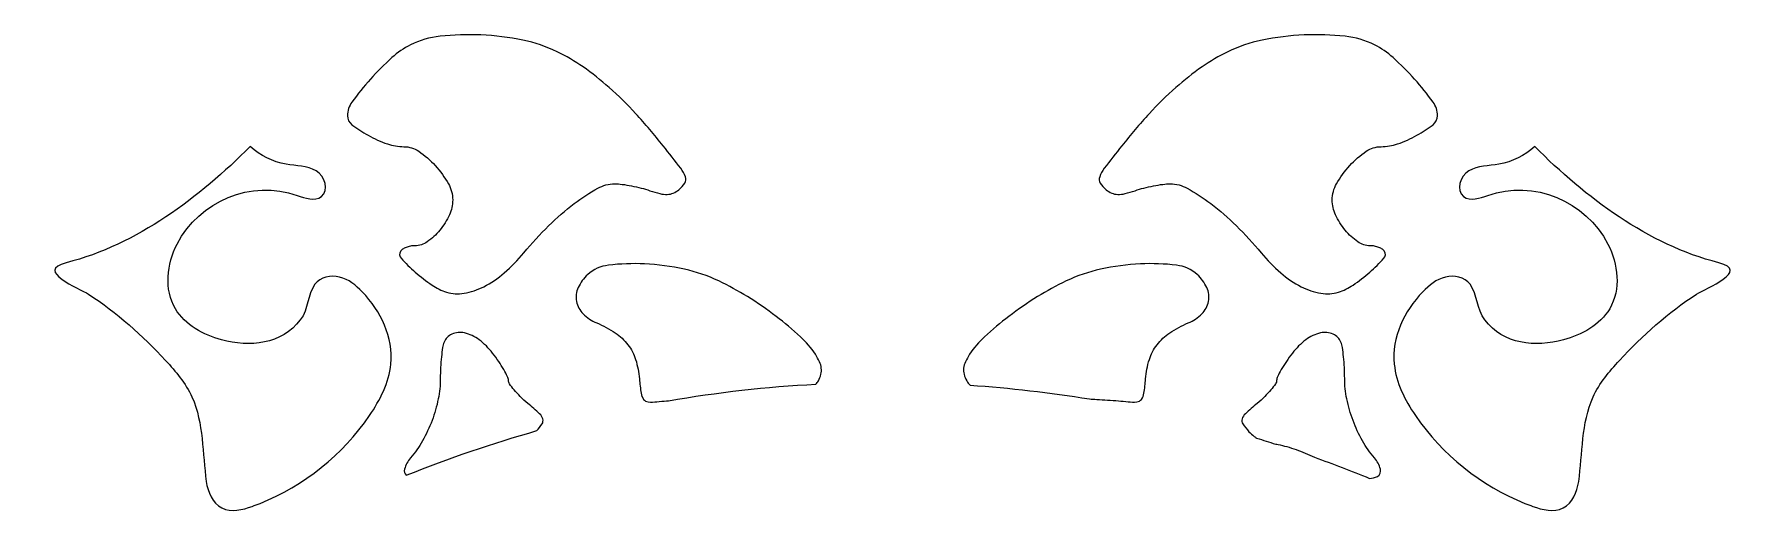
# Model space of a CAD drawing. Header units: millimetres. Extents: x 416 to 874, y -1963 to 60.
# Drawn here: x 554.4 to 735.5, y -1445.4 to -1395 of the extents above; entities that cross this region are included whole.
import ezdxf

# ---------------------------------------------------------------- set-up
doc = ezdxf.new("R2010")
doc.units = ezdxf.units.MM
doc.header["$MEASUREMENT"] = 0
doc.layers.add('Layer 1', color=7, linetype='Continuous')

msp = doc.modelspace()

# ---------------------------------------------------------------- linework, layer by layer
at = {"layer": 'Layer 1', "lineweight": 0}
for points, knots in [([(608.65, -1415.19), (607.73, -1416.1), (606.86, -1417.05), (606.04, -1418.04), (605.41, -1418.81), (604.71, -1419.51), (603.96, -1420.16), (603.3, -1420.73), (602.58, -1421.22), (601.8, -1421.62), (601.15, -1421.95), (600.45, -1422.19), (599.73, -1422.31), (599.11, -1422.42), (598.48, -1422.38), (597.88, -1422.19), (597.34, -1422.02), (596.82, -1421.77), (596.35, -1421.45), (595.73, -1421.03), (595.14, -1420.57), (594.58, -1420.08), (594.05, -1419.61), (593.56, -1419.13), (593.09, -1418.61), (592.9, -1418.42), (592.88, -1418.12), (593.02, -1417.89), (593.07, -1417.8), (593.15, -1417.72), (593.24, -1417.66), (593.36, -1417.58), (593.48, -1417.52), (593.62, -1417.47), (593.76, -1417.41), (593.91, -1417.37), (594.07, -1417.34), (594.22, -1417.31), (594.38, -1417.3), (594.54, -1417.3), (595, -1417.3), (595.46, -1417.15), (595.84, -1416.89), (596.34, -1416.54), (596.79, -1416.13), (597.17, -1415.66), (597.58, -1415.16), (597.92, -1414.62), (598.19, -1414.04), (598.41, -1413.55), (598.53, -1413.01), (598.53, -1412.47), (598.53, -1411.87), (598.37, -1411.28), (598.08, -1410.76), (597.69, -1410.08), (597.23, -1409.44), (596.69, -1408.85), (596.17, -1408.28), (595.58, -1407.77), (594.94, -1407.34), (594.48, -1407.02), (593.94, -1406.85), (593.38, -1406.85), (592.79, -1406.85), (592.2, -1406.75), (591.64, -1406.56), (590.94, -1406.31), (590.26, -1406.01), (589.61, -1405.65), (589.01, -1405.32), (588.44, -1404.95), (587.89, -1404.53), (587.6, -1404.3), (587.43, -1403.95), (587.43, -1403.58), (587.43, -1403.06), (587.6, -1402.56), (587.9, -1402.14), (588.51, -1401.31), (589.16, -1400.51), (589.85, -1399.74), (590.56, -1398.93), (591.32, -1398.17), (592.12, -1397.45), (592.71, -1396.92), (593.37, -1396.47), (594.08, -1396.12), (595.05, -1395.63), (596.1, -1395.32), (597.19, -1395.21), (598.62, -1395.05), (600.06, -1395.01), (601.49, -1395.07), (602.99, -1395.14), (604.47, -1395.33), (605.94, -1395.63), (607.19, -1395.88), (608.4, -1396.29), (609.54, -1396.84), (610.5, -1397.3), (611.41, -1397.84), (612.28, -1398.44), (613.24, -1399.11), (614.16, -1399.84), (615.03, -1400.61), (616.02, -1401.48), (616.96, -1402.4), (617.84, -1403.37), (618.85, -1404.47), (619.82, -1405.6), (620.74, -1406.76), (621.37, -1407.55), (621.98, -1408.34), (622.59, -1409.13), (622.8, -1409.41), (622.96, -1409.71), (623.08, -1410.04), (623.15, -1410.25), (623.13, -1410.49), (623.01, -1410.68), (622.84, -1410.95), (622.64, -1411.19), (622.39, -1411.39), (622.22, -1411.54), (622.02, -1411.66), (621.8, -1411.74), (621.6, -1411.83), (621.39, -1411.87), (621.17, -1411.88), (620.91, -1411.89), (620.65, -1411.86), (620.4, -1411.8), (620.04, -1411.71), (619.68, -1411.61), (619.34, -1411.49), (619.04, -1411.38), (618.73, -1411.29), (618.42, -1411.21), (618.08, -1411.12), (617.74, -1411.05), (617.39, -1410.98), (617.07, -1410.92), (616.74, -1410.86), (616.41, -1410.82), (616.15, -1410.78), (615.89, -1410.77), (615.63, -1410.77), (615, -1410.77), (614.38, -1410.93), (613.83, -1411.23), (612.97, -1411.72), (612.14, -1412.25), (611.36, -1412.85), (610.41, -1413.57), (609.5, -1414.35), (608.65, -1415.19)], [0, 0, 0, 0, 1, 1, 1, 2, 2, 2, 3, 3, 3, 4, 4, 4, 5, 5, 5, 6, 6, 6, 7, 7, 7, 8, 8, 8, 9, 9, 9, 10, 10, 10, 11, 11, 11, 12, 12, 12, 13, 13, 13, 14, 14, 14, 15, 15, 15, 16, 16, 16, 17, 17, 17, 18, 18, 18, 19, 19, 19, 20, 20, 20, 21, 21, 21, 22, 22, 22, 23, 23, 23, 24, 24, 24, 25, 25, 25, 26, 26, 26, 27, 27, 27, 28, 28, 28, 29, 29, 29, 30, 30, 30, 31, 31, 31, 32, 32, 32, 33, 33, 33, 34, 34, 34, 35, 35, 35, 36, 36, 36, 37, 37, 37, 38, 38, 38, 39, 39, 39, 40, 40, 40, 41, 41, 41, 42, 42, 42, 43, 43, 43, 44, 44, 44, 45, 45, 45, 46, 46, 46, 47, 47, 47, 48, 48, 48, 49, 49, 49, 50, 50, 50, 51, 51, 51, 52, 52, 52, 52]), ([(696.78, -1418.61), (696.31, -1419.13), (695.81, -1419.61), (695.29, -1420.08), (694.73, -1420.57), (694.14, -1421.03), (693.52, -1421.45), (693.04, -1421.77), (692.52, -1422.02), (691.98, -1422.19), (691.38, -1422.38), (690.75, -1422.42), (690.14, -1422.31), (689.41, -1422.19), (688.71, -1421.95), (688.06, -1421.62), (687.28, -1421.22), (686.56, -1420.73), (685.9, -1420.16), (685.15, -1419.51), (684.46, -1418.81), (683.83, -1418.04), (683, -1417.05), (682.13, -1416.1), (681.21, -1415.19), (680.36, -1414.35), (679.46, -1413.57), (678.51, -1412.85), (677.72, -1412.25), (676.89, -1411.72), (676.03, -1411.23), (675.48, -1410.93), (674.86, -1410.77), (674.23, -1410.77), (673.97, -1410.77), (673.71, -1410.78), (673.46, -1410.82), (673.13, -1410.86), (672.8, -1410.92), (672.47, -1410.98), (672.12, -1411.05), (671.78, -1411.12), (671.44, -1411.21), (671.13, -1411.29), (670.83, -1411.38), (670.53, -1411.49), (670.18, -1411.61), (669.83, -1411.71), (669.47, -1411.8), (669.21, -1411.86), (668.95, -1411.89), (668.69, -1411.88), (668.47, -1411.87), (668.26, -1411.83), (668.06, -1411.74), (667.85, -1411.66), (667.65, -1411.54), (667.47, -1411.39), (667.23, -1411.19), (667.02, -1410.95), (666.85, -1410.68), (666.73, -1410.49), (666.71, -1410.25), (666.79, -1410.04), (666.9, -1409.71), (667.07, -1409.41), (667.27, -1409.13), (667.88, -1408.34), (668.5, -1407.55), (669.12, -1406.76), (670.05, -1405.6), (671.01, -1404.47), (672.02, -1403.37), (672.91, -1402.4), (673.85, -1401.48), (674.83, -1400.61), (675.71, -1399.84), (676.63, -1399.11), (677.59, -1398.44), (678.45, -1397.84), (679.37, -1397.3), (680.32, -1396.84), (681.46, -1396.29), (682.67, -1395.88), (683.92, -1395.63), (685.39, -1395.33), (686.88, -1395.14), (688.37, -1395.07), (689.81, -1395.01), (691.25, -1395.05), (692.68, -1395.21), (693.76, -1395.32), (694.81, -1395.63), (695.79, -1396.12), (696.5, -1396.47), (697.15, -1396.92), (697.74, -1397.45), (698.54, -1398.17), (699.3, -1398.93), (700.02, -1399.74), (700.7, -1400.51), (701.35, -1401.31), (701.96, -1402.14), (702.27, -1402.56), (702.43, -1403.06), (702.43, -1403.58), (702.43, -1403.95), (702.26, -1404.3), (701.97, -1404.53), (701.43, -1404.95), (700.85, -1405.32), (700.25, -1405.65), (699.6, -1406.01), (698.92, -1406.31), (698.22, -1406.56), (697.66, -1406.75), (697.07, -1406.85), (696.48, -1406.85), (695.92, -1406.85), (695.38, -1407.02), (694.92, -1407.34), (694.28, -1407.77), (693.69, -1408.28), (693.17, -1408.85), (692.64, -1409.44), (692.17, -1410.08), (691.78, -1410.76), (691.49, -1411.28), (691.33, -1411.87), (691.33, -1412.47), (691.33, -1413.01), (691.45, -1413.55), (691.68, -1414.04), (691.94, -1414.62), (692.28, -1415.16), (692.69, -1415.66), (693.08, -1416.13), (693.53, -1416.54), (694.03, -1416.89), (694.41, -1417.15), (694.86, -1417.3), (695.33, -1417.3), (695.48, -1417.3), (695.64, -1417.31), (695.79, -1417.34), (695.95, -1417.37), (696.1, -1417.41), (696.25, -1417.47), (696.38, -1417.52), (696.5, -1417.58), (696.62, -1417.66), (696.71, -1417.72), (696.79, -1417.8), (696.85, -1417.89), (696.99, -1418.12), (696.96, -1418.42), (696.78, -1418.61)], [0, 0, 0, 0, 1, 1, 1, 2, 2, 2, 3, 3, 3, 4, 4, 4, 5, 5, 5, 6, 6, 6, 7, 7, 7, 8, 8, 8, 9, 9, 9, 10, 10, 10, 11, 11, 11, 12, 12, 12, 13, 13, 13, 14, 14, 14, 15, 15, 15, 16, 16, 16, 17, 17, 17, 18, 18, 18, 19, 19, 19, 20, 20, 20, 21, 21, 21, 22, 22, 22, 23, 23, 23, 24, 24, 24, 25, 25, 25, 26, 26, 26, 27, 27, 27, 28, 28, 28, 29, 29, 29, 30, 30, 30, 31, 31, 31, 32, 32, 32, 33, 33, 33, 34, 34, 34, 35, 35, 35, 36, 36, 36, 37, 37, 37, 38, 38, 38, 39, 39, 39, 40, 40, 40, 41, 41, 41, 42, 42, 42, 43, 43, 43, 44, 44, 44, 45, 45, 45, 46, 46, 46, 47, 47, 47, 48, 48, 48, 49, 49, 49, 50, 50, 50, 51, 51, 51, 52, 52, 52, 52]), ([(592, -1429.78), (591.8, -1431.75), (590.86, -1433.57), (589.75, -1435.2), (586.93, -1439.34), (582.85, -1442.6), (578.2, -1444.46), (577.93, -1444.56), (577.66, -1444.67), (577.38, -1444.77), (576.35, -1445.14), (575.16, -1445.44), (574.17, -1444.94), (573.17, -1444.44), (572.69, -1443.26), (572.53, -1442.15), (572.11, -1439.21), (572.27, -1436.01), (571.02, -1433.24), (570.36, -1431.79), (569.31, -1430.55), (568.23, -1429.39), (565.82, -1426.81), (563.09, -1424.3), (560.11, -1422.41), (559.07, -1421.76), (554.39, -1419.94), (557.76, -1419.09), (565.22, -1417.19), (571.81, -1412.19), (577.17, -1406.83), (578.22, -1407.79), (579.55, -1408.45), (580.95, -1408.7), (582.02, -1408.88), (583.17, -1408.85), (584.11, -1409.41), (585.05, -1409.96), (585.53, -1411.45), (584.67, -1412.11), (583.97, -1412.65), (582.97, -1412.28), (582.13, -1411.98), (577.3, -1410.28), (571.79, -1412.58), (569.45, -1417.12), (568.37, -1419.24), (568.06, -1421.9), (569.27, -1423.94), (570.29, -1425.67), (572.22, -1426.68), (574.15, -1427.21), (577.09, -1428.04), (580.47, -1427.69), (582.45, -1425.12), (583.33, -1423.97), (583.19, -1422.47), (584, -1421.36), (584.56, -1420.58), (585.67, -1420.35), (586.6, -1420.59), (587.54, -1420.83), (588.32, -1421.47), (588.99, -1422.16), (590.96, -1424.18), (592.27, -1426.97), (592, -1429.78)], [0, 0, 0, 0, 1, 1, 1, 2, 2, 2, 3, 3, 3, 4, 4, 4, 5, 5, 5, 6, 6, 6, 7, 7, 7, 8, 8, 8, 9, 9, 9, 10, 10, 10, 11, 11, 11, 12, 12, 12, 13, 13, 13, 14, 14, 14, 15, 15, 15, 16, 16, 16, 17, 17, 17, 18, 18, 18, 19, 19, 19, 20, 20, 20, 21, 21, 21, 22, 22, 22, 22]), ([(712.48, -1444.77), (712.21, -1444.67), (711.93, -1444.56), (711.66, -1444.46), (707.02, -1442.6), (702.94, -1439.34), (700.11, -1435.2), (699, -1433.57), (698.06, -1431.75), (697.87, -1429.78), (697.59, -1426.97), (698.91, -1424.18), (700.87, -1422.16), (701.55, -1421.47), (702.33, -1420.83), (703.26, -1420.59), (704.19, -1420.35), (705.3, -1420.58), (705.87, -1421.36), (706.68, -1422.47), (706.54, -1423.97), (707.42, -1425.12), (709.39, -1427.69), (712.77, -1428.04), (715.71, -1427.21), (717.65, -1426.68), (719.57, -1425.67), (720.6, -1423.94), (721.81, -1421.9), (721.49, -1419.24), (720.41, -1417.12), (718.07, -1412.58), (712.57, -1410.28), (707.73, -1411.98), (706.9, -1412.28), (705.9, -1412.65), (705.19, -1412.11), (704.33, -1411.45), (704.82, -1409.96), (705.75, -1409.41), (706.69, -1408.85), (707.84, -1408.88), (708.91, -1408.7), (710.31, -1408.45), (711.64, -1407.79), (712.69, -1406.83), (718.05, -1412.19), (724.64, -1417.19), (732.11, -1419.09), (735.48, -1419.94), (730.79, -1421.76), (729.76, -1422.41), (726.77, -1424.3), (724.04, -1426.81), (721.64, -1429.39), (720.55, -1430.55), (719.51, -1431.79), (718.85, -1433.24), (717.59, -1436.01), (717.75, -1439.21), (717.33, -1442.15), (717.17, -1443.26), (716.69, -1444.44), (715.69, -1444.94), (714.7, -1445.44), (713.52, -1445.14), (712.48, -1444.77)], [0, 0, 0, 0, 1, 1, 1, 2, 2, 2, 3, 3, 3, 4, 4, 4, 5, 5, 5, 6, 6, 6, 7, 7, 7, 8, 8, 8, 9, 9, 9, 10, 10, 10, 11, 11, 11, 12, 12, 12, 13, 13, 13, 14, 14, 14, 15, 15, 15, 16, 16, 16, 17, 17, 17, 18, 18, 18, 19, 19, 19, 20, 20, 20, 21, 21, 21, 22, 22, 22, 22]), ([(637.38, -1430.85), (637.31, -1431.09), (637.22, -1431.32), (637.11, -1431.54), (637.04, -1431.67), (636.95, -1431.78), (636.86, -1431.89), (631.63, -1432.16), (626.44, -1432.75), (621.3, -1433.63), (621.23, -1433.64), (621.16, -1433.64), (621.09, -1433.65), (620.75, -1433.67), (620.41, -1433.7), (620.07, -1433.74), (619.77, -1433.78), (619.46, -1433.78), (619.15, -1433.76), (618.96, -1433.74), (618.79, -1433.64), (618.67, -1433.49), (618.53, -1433.3), (618.43, -1433.08), (618.4, -1432.85), (618.33, -1432.34), (618.27, -1431.84), (618.23, -1431.33), (618.17, -1430.64), (618.04, -1429.96), (617.83, -1429.3), (617.65, -1428.73), (617.38, -1428.2), (617.02, -1427.73), (616.64, -1427.24), (616.19, -1426.82), (615.68, -1426.48), (615.06, -1426.07), (614.41, -1425.72), (613.72, -1425.43), (613.18, -1425.21), (612.69, -1424.88), (612.28, -1424.47), (611.92, -1424.11), (611.68, -1423.66), (611.59, -1423.16), (611.5, -1422.67), (611.56, -1422.16), (611.77, -1421.71), (612.01, -1421.19), (612.35, -1420.72), (612.78, -1420.33), (613.38, -1419.79), (614.14, -1419.44), (614.95, -1419.35), (616.22, -1419.19), (617.5, -1419.15), (618.77, -1419.21), (620.19, -1419.28), (621.6, -1419.47), (622.98, -1419.77), (624.23, -1420.04), (625.45, -1420.46), (626.6, -1421.01), (627.64, -1421.5), (628.65, -1422.05), (629.63, -1422.66), (630.67, -1423.3), (631.68, -1424), (632.65, -1424.74), (633.54, -1425.42), (634.4, -1426.14), (635.23, -1426.89), (635.82, -1427.44), (636.35, -1428.06), (636.79, -1428.74), (636.96, -1429), (637.11, -1429.26), (637.23, -1429.54), (637.33, -1429.75), (637.4, -1429.98), (637.42, -1430.21), (637.45, -1430.42), (637.43, -1430.64), (637.38, -1430.85)], [0, 0, 0, 0, 1, 1, 1, 2, 2, 2, 3, 3, 3, 4, 4, 4, 5, 5, 5, 6, 6, 6, 7, 7, 7, 8, 8, 8, 9, 9, 9, 10, 10, 10, 11, 11, 11, 12, 12, 12, 13, 13, 13, 14, 14, 14, 15, 15, 15, 16, 16, 16, 17, 17, 17, 18, 18, 18, 19, 19, 19, 20, 20, 20, 21, 21, 21, 22, 22, 22, 23, 23, 23, 24, 24, 24, 25, 25, 25, 26, 26, 26, 27, 27, 27, 28, 28, 28, 28]), ([(678.27, -1423.16), (678.18, -1423.66), (677.94, -1424.11), (677.58, -1424.47), (677.17, -1424.88), (676.68, -1425.21), (676.14, -1425.43), (675.46, -1425.72), (674.8, -1426.07), (674.18, -1426.48), (673.67, -1426.82), (673.22, -1427.24), (672.85, -1427.73), (672.48, -1428.2), (672.21, -1428.73), (672.03, -1429.3), (671.82, -1429.96), (671.69, -1430.64), (671.63, -1431.33), (671.59, -1431.84), (671.54, -1432.34), (671.46, -1432.85), (671.43, -1433.08), (671.34, -1433.3), (671.19, -1433.49), (671.08, -1433.64), (670.9, -1433.74), (670.71, -1433.76), (670.4, -1433.78), (670.1, -1433.78), (669.79, -1433.74), (669.45, -1433.7), (669.12, -1433.67), (668.78, -1433.65), (668.01, -1433.59), (667.24, -1433.54), (666.48, -1433.5), (666.22, -1433.48), (665.96, -1433.47), (665.7, -1433.45), (661.53, -1432.77), (657.34, -1432.28), (653.12, -1432), (652.97, -1431.87), (652.85, -1431.72), (652.76, -1431.54), (652.64, -1431.32), (652.55, -1431.09), (652.49, -1430.85), (652.43, -1430.64), (652.42, -1430.42), (652.44, -1430.21), (652.47, -1429.98), (652.53, -1429.75), (652.63, -1429.54), (652.76, -1429.26), (652.9, -1429), (653.07, -1428.74), (653.51, -1428.06), (654.04, -1427.44), (654.64, -1426.89), (655.46, -1426.14), (656.32, -1425.42), (657.21, -1424.74), (658.19, -1424), (659.2, -1423.3), (660.24, -1422.66), (661.21, -1422.05), (662.22, -1421.5), (663.26, -1421.01), (664.42, -1420.46), (665.63, -1420.04), (666.88, -1419.77), (668.27, -1419.47), (669.67, -1419.28), (671.09, -1419.21), (672.37, -1419.15), (673.65, -1419.19), (674.91, -1419.35), (675.72, -1419.44), (676.48, -1419.79), (677.08, -1420.33), (677.51, -1420.72), (677.85, -1421.19), (678.09, -1421.71), (678.3, -1422.16), (678.36, -1422.67), (678.27, -1423.16)], [0, 0, 0, 0, 1, 1, 1, 2, 2, 2, 3, 3, 3, 4, 4, 4, 5, 5, 5, 6, 6, 6, 7, 7, 7, 8, 8, 8, 9, 9, 9, 10, 10, 10, 11, 11, 11, 12, 12, 12, 13, 13, 13, 14, 14, 14, 15, 15, 15, 16, 16, 16, 17, 17, 17, 18, 18, 18, 19, 19, 19, 20, 20, 20, 21, 21, 21, 22, 22, 22, 23, 23, 23, 24, 24, 24, 25, 25, 25, 26, 26, 26, 27, 27, 27, 28, 28, 28, 29, 29, 29, 29]), ([(607.96, -1436.08), (607.8, -1436.33), (607.61, -1436.56), (607.42, -1436.79), (602.77, -1438.1), (598.17, -1439.68), (593.63, -1441.5), (593.46, -1441.33), (593.38, -1441.08), (593.45, -1440.84), (593.57, -1440.41), (593.78, -1440.01), (594.08, -1439.67), (594.56, -1439.11), (594.98, -1438.51), (595.34, -1437.87), (595.73, -1437.18), (596.07, -1436.46), (596.35, -1435.72), (596.63, -1434.98), (596.85, -1434.21), (597, -1433.44), (597.15, -1432.73), (597.22, -1432.01), (597.22, -1431.28), (597.22, -1430.9), (597.23, -1430.52), (597.25, -1430.14), (597.27, -1429.76), (597.3, -1429.39), (597.34, -1429.01), (597.37, -1428.69), (597.42, -1428.36), (597.47, -1428.04), (597.5, -1427.84), (597.55, -1427.65), (597.62, -1427.47), (597.77, -1427.08), (598.07, -1426.77), (598.45, -1426.6), (598.87, -1426.43), (599.33, -1426.39), (599.77, -1426.49), (600.33, -1426.61), (600.86, -1426.86), (601.32, -1427.21), (601.86, -1427.61), (602.33, -1428.08), (602.74, -1428.62), (602.96, -1428.91), (603.17, -1429.2), (603.38, -1429.5), (603.57, -1429.78), (603.75, -1430.07), (603.92, -1430.36), (604.06, -1430.61), (604.19, -1430.85), (604.31, -1431.1), (604.37, -1431.23), (604.41, -1431.36), (604.41, -1431.5), (604.41, -1431.63), (604.45, -1431.76), (604.52, -1431.87), (604.67, -1432.08), (604.83, -1432.29), (605, -1432.49), (605.21, -1432.74), (605.43, -1432.97), (605.66, -1433.2), (605.91, -1433.45), (606.17, -1433.68), (606.44, -1433.91), (606.87, -1434.27), (607.29, -1434.64), (607.7, -1435.02), (607.86, -1435.16), (607.98, -1435.35), (608.04, -1435.56), (608.09, -1435.74), (608.06, -1435.93), (607.96, -1436.08)], [0, 0, 0, 0, 1, 1, 1, 2, 2, 2, 3, 3, 3, 4, 4, 4, 5, 5, 5, 6, 6, 6, 7, 7, 7, 8, 8, 8, 9, 9, 9, 10, 10, 10, 11, 11, 11, 12, 12, 12, 13, 13, 13, 14, 14, 14, 15, 15, 15, 16, 16, 16, 17, 17, 17, 18, 18, 18, 19, 19, 19, 20, 20, 20, 21, 21, 21, 22, 22, 22, 23, 23, 23, 24, 24, 24, 25, 25, 25, 26, 26, 26, 27, 27, 27, 27]), ([(696.09, -1441.61), (695.83, -1441.75), (695.54, -1441.82), (695.25, -1441.82), (693.33, -1441.04), (691.39, -1440.29), (689.45, -1439.6), (689.12, -1439.45), (688.79, -1439.31), (688.46, -1439.16), (688.15, -1439.03), (687.84, -1438.9), (687.52, -1438.79), (687.19, -1438.67), (686.86, -1438.57), (686.52, -1438.47), (686.22, -1438.39), (685.91, -1438.31), (685.61, -1438.25), (685.53, -1438.23), (685.45, -1438.22), (685.36, -1438.21), (684.69, -1438), (684.02, -1437.79), (683.35, -1437.58), (683.26, -1437.52), (683.17, -1437.46), (683.08, -1437.39), (682.89, -1437.25), (682.71, -1437.08), (682.54, -1436.9), (682.31, -1436.65), (682.1, -1436.37), (681.9, -1436.08), (681.8, -1435.93), (681.77, -1435.74), (681.82, -1435.56), (681.88, -1435.35), (682, -1435.16), (682.16, -1435.02), (682.57, -1434.64), (682.99, -1434.27), (683.42, -1433.91), (683.69, -1433.68), (683.95, -1433.45), (684.2, -1433.2), (684.43, -1432.97), (684.65, -1432.74), (684.86, -1432.49), (685.03, -1432.29), (685.19, -1432.08), (685.34, -1431.87), (685.42, -1431.76), (685.46, -1431.63), (685.46, -1431.5), (685.46, -1431.36), (685.49, -1431.23), (685.55, -1431.1), (685.67, -1430.85), (685.81, -1430.61), (685.95, -1430.36), (686.12, -1430.07), (686.3, -1429.78), (686.49, -1429.5), (686.69, -1429.2), (686.9, -1428.91), (687.12, -1428.62), (687.53, -1428.08), (688.01, -1427.61), (688.54, -1427.21), (689, -1426.86), (689.53, -1426.61), (690.1, -1426.49), (690.54, -1426.39), (691, -1426.43), (691.41, -1426.6), (691.79, -1426.77), (692.09, -1427.08), (692.24, -1427.47), (692.31, -1427.65), (692.37, -1427.84), (692.4, -1428.04), (692.45, -1428.36), (692.49, -1428.69), (692.52, -1429.01), (692.56, -1429.39), (692.59, -1429.76), (692.61, -1430.14), (692.63, -1430.52), (692.64, -1430.9), (692.64, -1431.28), (692.64, -1432.01), (692.71, -1432.73), (692.86, -1433.44), (693.02, -1434.21), (693.24, -1434.98), (693.52, -1435.72), (693.79, -1436.46), (694.13, -1437.18), (694.52, -1437.87), (694.88, -1438.51), (695.31, -1439.11), (695.79, -1439.67), (696.08, -1440.01), (696.29, -1440.41), (696.41, -1440.84), (696.5, -1441.14), (696.36, -1441.46), (696.09, -1441.61)], [0, 0, 0, 0, 1, 1, 1, 2, 2, 2, 3, 3, 3, 4, 4, 4, 5, 5, 5, 6, 6, 6, 7, 7, 7, 8, 8, 8, 9, 9, 9, 10, 10, 10, 11, 11, 11, 12, 12, 12, 13, 13, 13, 14, 14, 14, 15, 15, 15, 16, 16, 16, 17, 17, 17, 18, 18, 18, 19, 19, 19, 20, 20, 20, 21, 21, 21, 22, 22, 22, 23, 23, 23, 24, 24, 24, 25, 25, 25, 26, 26, 26, 27, 27, 27, 28, 28, 28, 29, 29, 29, 30, 30, 30, 31, 31, 31, 32, 32, 32, 33, 33, 33, 34, 34, 34, 35, 35, 35, 36, 36, 36, 36])]:
    msp.add_open_spline(points, degree=3, knots=knots, dxfattribs=at)

doc.saveas('drawing.dxf')
